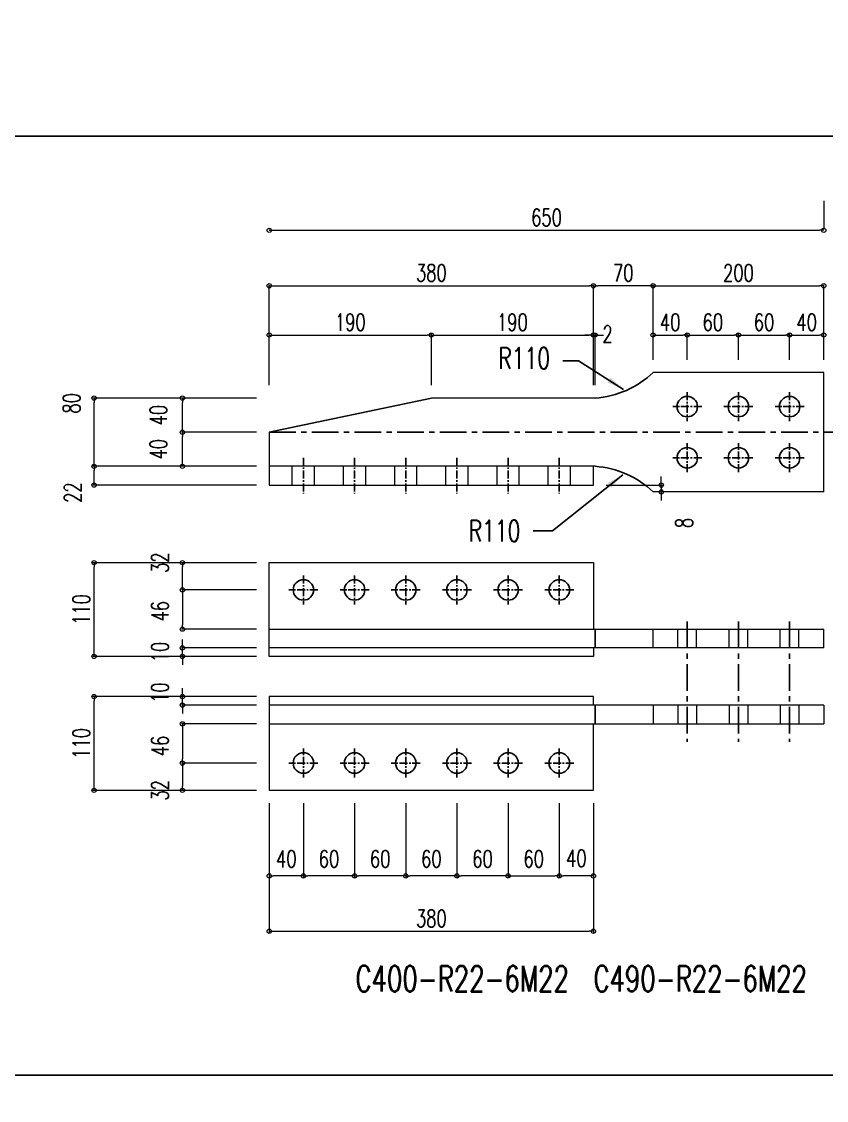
# Model space of a CAD drawing. Header units: millimetres. Extents: x 0 to 29624, y 0 to 14691.
# Drawn here: x 26696 to 27639, y 9515 to 10780 of the extents above; entities that cross this region are included whole.
import ezdxf

# ---------------------------------------------------------------- set-up
doc = ezdxf.new("R2010")
doc.units = ezdxf.units.MM
doc.header["$LTSCALE"] = 5
for name, pattern in [('ACAD_ISO03W100', [30, 12, -18]), ('CENTER1', [10, 6.25, -1.25, 1.25, -1.25]), ('JIS_08_50', [53, 50, -1.125, 0.75, -1.125])]:
    doc.linetypes.add(name, pattern=pattern)
doc.layers.get('0').update_dxf_attribs({"color": 255})
doc.layers.get('DEFPOINTS').update_dxf_attribs({"color": 255})
for name, color, linetype in [('01', 7, 'Continuous'), ('CENTER', 2, 'JIS_08_50'), ('寸法', 4, 'Continuous'), ('補助線', 7, 'ACAD_ISO03W100'), ('金物', 142, 'Continuous')]:
    doc.layers.add(name, color=color, linetype=linetype)
doc.styles.add('KANJI', font='simplex.shx', dxfattribs={"width": 0.7, "bigfont": 'extfont2.shx'})
doc.styles.get("Standard").update_dxf_attribs({"font": 'simplex.shx', "width": 0.7, "height": 2.5, "bigfont": '@extfont2.shx'})
doc.styles.add('SUNPOU2', font='simplex.shx', dxfattribs={"width": 0.7, "height": 50, "bigfont": 'extfont2.shx'})
doc.dimstyles.new('コピー ～ 一般寸法-小さめ', dxfattribs={"dimtxt": 25, "dimasz": 3, "dimexe": 3, "dimexo": 3, "dimgap": 3, "dimtad": 1, "dimtxsty": 'Standard', "dimblk": 'ORIGIN', "dimcen": 0, "dimclrd": 256, "dimclre": 256, "dimclrt": 256, "dimadec": 0, "dimazin": 0, "dimtfac": 1, "dimtmove": 1, "dimatfit": 2, "dimfxl": 0, "dimtolj": 2, "dimlwd": 5, "dimlwe": 5, "dimarcsym": 0})
doc.dimstyles.new('コピー(2) - Standard', dxfattribs={"dimtxt": 25, "dimasz": 20, "dimexe": 0.18, "dimexo": 0.0625, "dimgap": 15, "dimtad": 1, "dimdec": 0, "dimzin": 0, "dimdsep": 46, "dimtxsty": 'Standard', "dimblk": 'DOTSMALL', "dimcen": 0.09, "dimadec": 0, "dimazin": 0, "dimtfac": 1, "dimtdec": 0, "dimtofl": 0, "dimtmove": 0, "dimatfit": 3, "dimfxl": 0, "dimtolj": 1, "dimtzin": 0, "dimarcsym": 0})
doc.dimstyles.new('一般寸法-小さめ', dxfattribs={"dimscale": 10, "dimtxt": 2, "dimasz": 0.5, "dimexe": 0.125, "dimexo": 1.5, "dimgap": 0.5, "dimtad": 1, "dimtxsty": 'KANJI', "dimblk": 'ORIGIN', "dimcen": 0, "dimclrd": 256, "dimclre": 256, "dimclrt": 256, "dimadec": 0, "dimazin": 0, "dimtfac": 1, "dimtmove": 2, "dimatfit": 2, "dimfxl": 0, "dimtolj": 2, "dimlwd": 5, "dimlwe": 5, "dimarcsym": 0})

# ---------------------------------------------------------------- blocks, each defined once
blk = doc.blocks.new('_Origin')
at = {"color": 0, "linetype": 'ByBlock', "lineweight": -2}
blk.add_line((0, 0), (-1, 0), dxfattribs=at)
blk.add_circle((0, 0), 0.5, dxfattribs=at)
blk = doc.blocks.new('*D45')
at = {"layer": 'DEFPOINTS', "color": 0}
for p in [(27366.1, 10470.3), (26986.1, 10338.5), (27366.1, 10338.5)]:
    blk.add_point(p, dxfattribs=at)
at = {"layer": '寸法', "lineweight": 5}
for p, q in [((26986.1, 10353.5), (26986.1, 10471.5)), ((26991.1, 10470.3), (27361.1, 10470.3)), ((27366.1, 10353.5), (27366.1, 10471.5))]:
    blk.add_line(p, q, dxfattribs=at)
at = {"layer": '寸法', "lineweight": 5, "xscale": 5, "yscale": 5, "zscale": 5, "rotation": 180}
blk.add_blockref('_Origin', (26986.1, 10470.3), dxfattribs=at)
at = {"layer": '寸法', "lineweight": 5, "xscale": 5, "yscale": 5, "zscale": 5}
blk.add_blockref('_Origin', (27366.1, 10470.3), dxfattribs=at)
at = {"layer": '寸法', "insert": (27176.1, 10485.3), "char_height": 20, "attachment_point": 5, "style": 'KANJI'}
blk.add_mtext('\\A2;380', dxfattribs=at)
blk = doc.blocks.new('*D46')
at = {"layer": 'DEFPOINTS', "color": 0}
for p in [(27266.1, 9878.5), (27326.1, 9878.5), (27326.1, 9778.1)]:
    blk.add_point(p, dxfattribs=at)
at = {"layer": '寸法', "lineweight": 5}
for p, q in [((27266.1, 9863.5), (27266.1, 9776.8)), ((27326.1, 9863.5), (27326.1, 9776.8)), ((27271.1, 9778.1), (27321.1, 9778.1))]:
    blk.add_line(p, q, dxfattribs=at)
at = {"layer": '寸法', "lineweight": 5, "xscale": 5, "yscale": 5, "zscale": 5, "rotation": 180}
blk.add_blockref('_Origin', (27266.1, 9778.1), dxfattribs=at)
at = {"layer": '寸法', "lineweight": 5, "xscale": 5, "yscale": 5, "zscale": 5}
blk.add_blockref('_Origin', (27326.1, 9778.1), dxfattribs=at)
at = {"layer": '寸法', "insert": (27296.1, 9798.1), "char_height": 20, "attachment_point": 5, "style": 'KANJI'}
blk.add_mtext('\\A2;60', dxfattribs=at)
blk = doc.blocks.new('*D47')
at = {"layer": 'DEFPOINTS', "color": 0}
for p in [(27366.1, 10470.3), (27436.1, 10370), (27366.1, 10338.5)]:
    blk.add_point(p, dxfattribs=at)
at = {"layer": '寸法', "lineweight": 5}
for p, q in [((27366.1, 10353.5), (27366.1, 10471.5)), ((27431.1, 10470.3), (27371.1, 10470.3)), ((27436.1, 10385), (27436.1, 10471.5))]:
    blk.add_line(p, q, dxfattribs=at)
at = {"layer": '寸法', "lineweight": 5, "xscale": 5, "yscale": 5, "zscale": 5, "rotation": 180}
blk.add_blockref('_Origin', (27366.1, 10470.3), dxfattribs=at)
at = {"layer": '寸法', "lineweight": 5, "xscale": 5, "yscale": 5, "zscale": 5}
blk.add_blockref('_Origin', (27436.1, 10470.3), dxfattribs=at)
at = {"layer": '寸法', "insert": (27401.1, 10485.3), "char_height": 20, "attachment_point": 5, "style": 'KANJI'}
blk.add_mtext('\\A2;70', dxfattribs=at)
blk = doc.blocks.new('*D452')
at = {"layer": 'DEFPOINTS', "color": 0}
for p in [(27636.1, 10067.5), (27802.2, 10067.5), (27636.1, 10045.5)]:
    blk.add_point(p, dxfattribs=at)
at = {"layer": '寸法', "lineweight": 5}
for p, q in [((27651.1, 10067.5), (27803.5, 10067.5)), ((27802.2, 10050.5), (27802.2, 10062.5)), ((27651.1, 10045.5), (27803.5, 10045.5))]:
    blk.add_line(p, q, dxfattribs=at)
at = {"layer": '寸法', "lineweight": 5, "xscale": 5, "yscale": 5, "zscale": 5}
for p, rotation in [((27802.2, 10067.5), 90), ((27802.2, 10045.5), 270)]:
    blk.add_blockref('_Origin', p, dxfattribs=dict(at, rotation=rotation))
at = {"layer": '寸法', "insert": (27777.2, 10107), "char_height": 20, "attachment_point": 5, "rotation": 90, "style": 'KANJI'}
blk.add_mtext('\\A2;22', dxfattribs=at)
blk = doc.blocks.new('*D48')
at = {"layer": 'DEFPOINTS', "color": 0}
for p in [(27026.1, 9878.5), (27086.1, 9878.5), (27026.1, 9778.1)]:
    blk.add_point(p, dxfattribs=at)
at = {"layer": '寸法', "lineweight": 5}
for p, q in [((27026.1, 9863.5), (27026.1, 9776.8)), ((27086.1, 9863.5), (27086.1, 9776.8)), ((27081.1, 9778.1), (27031.1, 9778.1))]:
    blk.add_line(p, q, dxfattribs=at)
at = {"layer": '寸法', "lineweight": 5, "xscale": 5, "yscale": 5, "zscale": 5, "rotation": 180}
blk.add_blockref('_Origin', (27026.1, 9778.1), dxfattribs=at)
at = {"layer": '寸法', "lineweight": 5, "xscale": 5, "yscale": 5, "zscale": 5}
blk.add_blockref('_Origin', (27086.1, 9778.1), dxfattribs=at)
at = {"layer": '寸法', "insert": (27056.1, 9798.1), "char_height": 20, "attachment_point": 5, "style": 'KANJI'}
blk.add_mtext('\\A2;60', dxfattribs=at)
blk = doc.blocks.new('*D453')
at = {"layer": 'DEFPOINTS', "color": 0}
for p in [(26986.1, 9878.5), (27366.1, 9878.5), (27366.1, 9713.2)]:
    blk.add_point(p, dxfattribs=at)
at = {"layer": '寸法', "lineweight": 5}
for p, q in [((26986.1, 9863.5), (26986.1, 9711.9)), ((27366.1, 9863.5), (27366.1, 9711.9)), ((26991.1, 9713.2), (27361.1, 9713.2))]:
    blk.add_line(p, q, dxfattribs=at)
at = {"layer": '寸法', "lineweight": 5, "xscale": 5, "yscale": 5, "zscale": 5, "rotation": 180}
blk.add_blockref('_Origin', (26986.1, 9713.2), dxfattribs=at)
at = {"layer": '寸法', "lineweight": 5, "xscale": 5, "yscale": 5, "zscale": 5}
blk.add_blockref('_Origin', (27366.1, 9713.2), dxfattribs=at)
at = {"layer": '寸法', "insert": (27176.1, 9728.2), "char_height": 20, "attachment_point": 5, "style": 'KANJI'}
blk.add_mtext('\\A2;380', dxfattribs=at)
blk = doc.blocks.new('*D49')
at = {"layer": 'DEFPOINTS', "color": 0}
for p in [(27206.1, 9878.5), (27266.1, 9878.5), (27206.1, 9778.1)]:
    blk.add_point(p, dxfattribs=at)
at = {"layer": '寸法', "lineweight": 5}
for p, q in [((27206.1, 9863.5), (27206.1, 9776.8)), ((27266.1, 9863.5), (27266.1, 9776.8)), ((27261.1, 9778.1), (27211.1, 9778.1))]:
    blk.add_line(p, q, dxfattribs=at)
at = {"layer": '寸法', "lineweight": 5, "xscale": 5, "yscale": 5, "zscale": 5, "rotation": 180}
blk.add_blockref('_Origin', (27206.1, 9778.1), dxfattribs=at)
at = {"layer": '寸法', "lineweight": 5, "xscale": 5, "yscale": 5, "zscale": 5}
blk.add_blockref('_Origin', (27266.1, 9778.1), dxfattribs=at)
at = {"layer": '寸法', "insert": (27236.1, 9798.1), "char_height": 20, "attachment_point": 5, "style": 'KANJI'}
blk.add_mtext('\\A2;60', dxfattribs=at)
blk = doc.blocks.new('*D50')
at = {"layer": 'DEFPOINTS', "color": 0}
for p in [(27146.1, 9878.5), (27206.1, 9878.5), (27146.1, 9778.1)]:
    blk.add_point(p, dxfattribs=at)
at = {"layer": '寸法', "lineweight": 5}
for p, q in [((27146.1, 9863.5), (27146.1, 9776.8)), ((27206.1, 9863.5), (27206.1, 9776.8)), ((27201.1, 9778.1), (27151.1, 9778.1))]:
    blk.add_line(p, q, dxfattribs=at)
at = {"layer": '寸法', "lineweight": 5, "xscale": 5, "yscale": 5, "zscale": 5, "rotation": 180}
blk.add_blockref('_Origin', (27146.1, 9778.1), dxfattribs=at)
at = {"layer": '寸法', "lineweight": 5, "xscale": 5, "yscale": 5, "zscale": 5}
blk.add_blockref('_Origin', (27206.1, 9778.1), dxfattribs=at)
at = {"layer": '寸法', "insert": (27176.1, 9798.1), "char_height": 20, "attachment_point": 5, "style": 'KANJI'}
blk.add_mtext('\\A2;60', dxfattribs=at)
blk = doc.blocks.new('*D454')
at = {"layer": 'DEFPOINTS', "color": 0}
for p in [(26780.7, 10145.5), (26986.1, 10145.5), (26986.1, 10035.5)]:
    blk.add_point(p, dxfattribs=at)
at = {"layer": '寸法', "lineweight": 5}
for p, q in [((26971.1, 10145.5), (26779.4, 10145.5)), ((26780.7, 10040.5), (26780.7, 10140.5)), ((26971.1, 10035.5), (26779.4, 10035.5))]:
    blk.add_line(p, q, dxfattribs=at)
at = {"layer": '寸法', "lineweight": 5, "xscale": 5, "yscale": 5, "zscale": 5}
for p, rotation in [((26780.7, 10145.5), 90), ((26780.7, 10035.5), 270)]:
    blk.add_blockref('_Origin', p, dxfattribs=dict(at, rotation=rotation))
at = {"layer": '寸法', "insert": (26765.7, 10090.5), "char_height": 20, "attachment_point": 5, "rotation": 90, "style": 'KANJI'}
blk.add_mtext('\\A2;110', dxfattribs=at)
blk = doc.blocks.new('*D51')
at = {"layer": 'DEFPOINTS', "color": 0}
for p in [(27636.1, 9978.5), (27802.2, 9978.5), (27636.1, 9956.5)]:
    blk.add_point(p, dxfattribs=at)
at = {"layer": '寸法', "lineweight": 5}
for p, q in [((27651.1, 9978.5), (27803.5, 9978.5)), ((27802.2, 9961.5), (27802.2, 9973.5)), ((27651.1, 9956.5), (27803.5, 9956.5))]:
    blk.add_line(p, q, dxfattribs=at)
at = {"layer": '寸法', "lineweight": 5, "xscale": 5, "yscale": 5, "zscale": 5}
for p, rotation in [((27802.2, 9978.5), 90), ((27802.2, 9956.5), 270)]:
    blk.add_blockref('_Origin', p, dxfattribs=dict(at, rotation=rotation))
at = {"layer": '寸法', "insert": (27777.2, 9920.6), "char_height": 20, "attachment_point": 5, "rotation": 90, "style": 'KANJI'}
blk.add_mtext('\\A2;22', dxfattribs=at)
blk = doc.blocks.new('*D52')
at = {"layer": 'DEFPOINTS', "color": 0}
for p in [(27636.1, 10368.5), (27802.2, 10368.5), (27636.1, 10228.5)]:
    blk.add_point(p, dxfattribs=at)
at = {"layer": '寸法', "lineweight": 5}
for p, q in [((27651.1, 10368.5), (27803.5, 10368.5)), ((27802.2, 10233.5), (27802.2, 10363.5)), ((27651.1, 10228.5), (27803.5, 10228.5))]:
    blk.add_line(p, q, dxfattribs=at)
at = {"layer": '寸法', "lineweight": 5, "xscale": 5, "yscale": 5, "zscale": 5}
for p, rotation in [((27802.2, 10368.5), 90), ((27802.2, 10228.5), 270)]:
    blk.add_blockref('_Origin', p, dxfattribs=dict(at, rotation=rotation))
at = {"layer": '寸法', "insert": (27787.2, 10298.5), "char_height": 20, "attachment_point": 5, "rotation": 90, "style": 'KANJI'}
blk.add_mtext('\\A2;140', dxfattribs=at)
blk = doc.blocks.new('*D53')
at = {"layer": 'DEFPOINTS', "color": 0}
for p in [(26884.3, 10045.5), (26986.1, 10045.5), (26986.1, 10035.5)]:
    blk.add_point(p, dxfattribs=at)
at = {"layer": '寸法', "lineweight": 5}
for p, q in [((26884.3, 10050.5), (26884.3, 10055.5)), ((26971.1, 10045.5), (26883, 10045.5)), ((26971.1, 10035.5), (26883, 10035.5)), ((26884.3, 10035.5), (26884.3, 10045.5)), ((26884.3, 10030.5), (26884.3, 10025.5))]:
    blk.add_line(p, q, dxfattribs=at)
at = {"layer": '寸法', "lineweight": 5, "xscale": 5, "yscale": 5, "zscale": 5}
for p, rotation in [((26884.3, 10045.5), 270), ((26884.3, 10035.5), 90)]:
    blk.add_blockref('_Origin', p, dxfattribs=dict(at, rotation=rotation))
at = {"layer": '寸法', "insert": (26858, 10040.7), "char_height": 20, "attachment_point": 5, "rotation": 90, "style": 'KANJI'}
blk.add_mtext('\\A2;10', dxfattribs=at)
blk = doc.blocks.new('*D54')
at = {"layer": 'DEFPOINTS', "color": 0}
for p in [(26780.7, 10338.5), (26986.1, 10338.5), (26986.1, 10258.5)]:
    blk.add_point(p, dxfattribs=at)
at = {"layer": '寸法', "lineweight": 5}
for p, q in [((26971.1, 10338.5), (26779.4, 10338.5)), ((26780.7, 10263.5), (26780.7, 10333.5)), ((26971.1, 10258.5), (26779.4, 10258.5))]:
    blk.add_line(p, q, dxfattribs=at)
at = {"layer": '寸法', "lineweight": 5, "xscale": 5, "yscale": 5, "zscale": 5}
for p, rotation in [((26780.7, 10338.5), 90), ((26780.7, 10258.5), 270)]:
    blk.add_blockref('_Origin', p, dxfattribs=dict(at, rotation=rotation))
at = {"layer": '寸法', "insert": (26754.4, 10332.4), "char_height": 20, "attachment_point": 5, "rotation": 90, "style": 'KANJI'}
blk.add_mtext('\\A2;80', dxfattribs=at)
blk = doc.blocks.new('*D55')
at = {"layer": 'DEFPOINTS', "color": 0}
for p in [(26884.3, 10145.5), (26986.1, 10145.5), (26986.1, 10113.5)]:
    blk.add_point(p, dxfattribs=at)
at = {"layer": '寸法', "lineweight": 5}
for p, q in [((26971.1, 10145.5), (26883, 10145.5)), ((26884.3, 10118.5), (26884.3, 10140.5)), ((26971.1, 10113.5), (26883, 10113.5))]:
    blk.add_line(p, q, dxfattribs=at)
at = {"layer": '寸法', "lineweight": 5, "xscale": 5, "yscale": 5, "zscale": 5}
for p, rotation in [((26884.3, 10145.5), 90), ((26884.3, 10113.5), 270)]:
    blk.add_blockref('_Origin', p, dxfattribs=dict(at, rotation=rotation))
at = {"layer": '寸法', "insert": (26858, 10145.5), "char_height": 20, "attachment_point": 5, "rotation": 90, "style": 'KANJI'}
blk.add_mtext('\\A2;32', dxfattribs=at)
blk = doc.blocks.new('*D455')
at = {"layer": 'DEFPOINTS', "color": 0}
for p in [(26780.7, 10258.5), (26986.1, 10258.5), (26986.1, 10236.5)]:
    blk.add_point(p, dxfattribs=at)
at = {"layer": '寸法', "lineweight": 5}
for p, q in [((26971.1, 10258.5), (26779.4, 10258.5)), ((26780.7, 10241.5), (26780.7, 10253.5)), ((26971.1, 10236.5), (26779.4, 10236.5))]:
    blk.add_line(p, q, dxfattribs=at)
at = {"layer": '寸法', "lineweight": 5, "xscale": 5, "yscale": 5, "zscale": 5}
for p, rotation in [((26780.7, 10258.5), 90), ((26780.7, 10236.5), 270)]:
    blk.add_blockref('_Origin', p, dxfattribs=dict(at, rotation=rotation))
at = {"layer": '寸法', "insert": (26755.7, 10227.7), "char_height": 20, "attachment_point": 5, "rotation": 90, "style": 'KANJI'}
blk.add_mtext('\\A2;22', dxfattribs=at)
blk = doc.blocks.new('*D456')
at = {"layer": 'DEFPOINTS', "color": 0}
for p in [(27636.1, 10470.3), (27436.1, 10370), (27636.1, 10368.5)]:
    blk.add_point(p, dxfattribs=at)
at = {"layer": '寸法', "lineweight": 5}
for p, q in [((27436.1, 10385), (27436.1, 10471.5)), ((27441.1, 10470.3), (27631.1, 10470.3)), ((27636.1, 10383.5), (27636.1, 10471.5))]:
    blk.add_line(p, q, dxfattribs=at)
at = {"layer": '寸法', "lineweight": 5, "xscale": 5, "yscale": 5, "zscale": 5, "rotation": 180}
blk.add_blockref('_Origin', (27436.1, 10470.3), dxfattribs=at)
at = {"layer": '寸法', "lineweight": 5, "xscale": 5, "yscale": 5, "zscale": 5}
blk.add_blockref('_Origin', (27636.1, 10470.3), dxfattribs=at)
at = {"layer": '寸法', "insert": (27536.1, 10485.3), "char_height": 20, "attachment_point": 5, "style": 'KANJI'}
blk.add_mtext('\\A2;200', dxfattribs=at)
blk = doc.blocks.new('*D56')
at = {"layer": 'DEFPOINTS', "color": 0}
for p in [(27636.1, 10368.5), (27636.1, 10328.5), (27703.8, 10328.5)]:
    blk.add_point(p, dxfattribs=at)
at = {"layer": '寸法', "lineweight": 5}
for p, q in [((27651.1, 10368.5), (27705, 10368.5)), ((27703.8, 10363.5), (27703.8, 10333.5)), ((27651.1, 10328.5), (27705, 10328.5))]:
    blk.add_line(p, q, dxfattribs=at)
at = {"layer": '寸法', "lineweight": 5, "xscale": 5, "yscale": 5, "zscale": 5}
for p, rotation in [((27703.8, 10368.5), 90), ((27703.8, 10328.5), 270)]:
    blk.add_blockref('_Origin', p, dxfattribs=dict(at, rotation=rotation))
at = {"layer": '寸法', "insert": (27678.4, 10348.5), "char_height": 20, "attachment_point": 5, "rotation": 90, "style": 'KANJI'}
blk.add_mtext('\\A2;40', dxfattribs=at)
blk = doc.blocks.new('*D57')
at = {"layer": 'DEFPOINTS', "color": 0}
for p in [(27636.1, 10268.5), (27636.1, 10228.5), (27703.8, 10228.5)]:
    blk.add_point(p, dxfattribs=at)
at = {"layer": '寸法', "lineweight": 5}
for p, q in [((27651.1, 10268.5), (27705, 10268.5)), ((27703.8, 10263.5), (27703.8, 10233.5)), ((27651.1, 10228.5), (27705, 10228.5))]:
    blk.add_line(p, q, dxfattribs=at)
at = {"layer": '寸法', "lineweight": 5, "xscale": 5, "yscale": 5, "zscale": 5}
for p, rotation in [((27703.8, 10268.5), 90), ((27703.8, 10228.5), 270)]:
    blk.add_blockref('_Origin', p, dxfattribs=dict(at, rotation=rotation))
at = {"layer": '寸法', "insert": (27678.4, 10248.5), "char_height": 20, "attachment_point": 5, "rotation": 90, "style": 'KANJI'}
blk.add_mtext('\\A2;40', dxfattribs=at)
blk = doc.blocks.new('*D457')
at = {"layer": 'DEFPOINTS', "color": 0}
for p in [(26780.7, 9988.5), (26986.1, 9988.5), (26986.1, 9878.5)]:
    blk.add_point(p, dxfattribs=at)
at = {"layer": '寸法', "lineweight": 5}
for p, q in [((26971.1, 9988.5), (26779.4, 9988.5)), ((26780.7, 9883.5), (26780.7, 9983.5)), ((26971.1, 9878.5), (26779.4, 9878.5))]:
    blk.add_line(p, q, dxfattribs=at)
at = {"layer": '寸法', "lineweight": 5, "xscale": 5, "yscale": 5, "zscale": 5}
for p, rotation in [((26780.7, 9988.5), 90), ((26780.7, 9878.5), 270)]:
    blk.add_blockref('_Origin', p, dxfattribs=dict(at, rotation=rotation))
at = {"layer": '寸法', "insert": (26765.7, 9933.5), "char_height": 20, "attachment_point": 5, "rotation": 90, "style": 'KANJI'}
blk.add_mtext('\\A2;110', dxfattribs=at)
blk = doc.blocks.new('*D58')
at = {"layer": 'DEFPOINTS', "color": 0}
for p in [(26884.3, 9988.5), (26986.1, 9988.5), (26986.1, 9978.5)]:
    blk.add_point(p, dxfattribs=at)
at = {"layer": '寸法', "lineweight": 5}
for p, q in [((26884.3, 9993.5), (26884.3, 9998.5)), ((26971.1, 9988.5), (26883, 9988.5)), ((26884.3, 9978.5), (26884.3, 9988.5)), ((26971.1, 9978.5), (26883, 9978.5)), ((26884.3, 9973.5), (26884.3, 9968.5))]:
    blk.add_line(p, q, dxfattribs=at)
at = {"layer": '寸法', "lineweight": 5, "xscale": 5, "yscale": 5, "zscale": 5}
for p, rotation in [((26884.3, 9988.5), 270), ((26884.3, 9978.5), 90)]:
    blk.add_blockref('_Origin', p, dxfattribs=dict(at, rotation=rotation))
at = {"layer": '寸法', "insert": (26858, 9993), "char_height": 20, "attachment_point": 5, "rotation": 90, "style": 'KANJI'}
blk.add_mtext('\\A2;10', dxfattribs=at)
blk = doc.blocks.new('*D59')
at = {"layer": 'DEFPOINTS', "color": 0}
for p in [(26986.1, 9910.5), (26884.3, 9878.5), (26986.1, 9878.5)]:
    blk.add_point(p, dxfattribs=at)
at = {"layer": '寸法', "lineweight": 5}
for p, q in [((26971.1, 9910.5), (26883, 9910.5)), ((26884.3, 9905.5), (26884.3, 9883.5)), ((26971.1, 9878.5), (26883, 9878.5))]:
    blk.add_line(p, q, dxfattribs=at)
at = {"layer": '寸法', "lineweight": 5, "xscale": 5, "yscale": 5, "zscale": 5}
for p, rotation in [((26884.3, 9910.5), 90), ((26884.3, 9878.5), 270)]:
    blk.add_blockref('_Origin', p, dxfattribs=dict(at, rotation=rotation))
at = {"layer": '寸法', "insert": (26858, 9878.5), "char_height": 20, "attachment_point": 5, "rotation": 90, "style": 'KANJI'}
blk.add_mtext('\\A2;32', dxfattribs=at)
blk = doc.blocks.new('*D60')
at = {"layer": 'DEFPOINTS', "color": 0}
for p in [(27086.1, 9878.5), (27146.1, 9878.5), (27086.1, 9778.1)]:
    blk.add_point(p, dxfattribs=at)
at = {"layer": '寸法', "lineweight": 5}
for p, q in [((27086.1, 9863.5), (27086.1, 9776.8)), ((27146.1, 9863.5), (27146.1, 9776.8)), ((27141.1, 9778.1), (27091.1, 9778.1))]:
    blk.add_line(p, q, dxfattribs=at)
at = {"layer": '寸法', "lineweight": 5, "xscale": 5, "yscale": 5, "zscale": 5, "rotation": 180}
blk.add_blockref('_Origin', (27086.1, 9778.1), dxfattribs=at)
at = {"layer": '寸法', "lineweight": 5, "xscale": 5, "yscale": 5, "zscale": 5}
blk.add_blockref('_Origin', (27146.1, 9778.1), dxfattribs=at)
at = {"layer": '寸法', "insert": (27116.1, 9798.1), "char_height": 20, "attachment_point": 5, "style": 'KANJI'}
blk.add_mtext('\\A2;60', dxfattribs=at)
blk = doc.blocks.new('*D61')
at = {"layer": 'DEFPOINTS', "color": 0}
for p in [(26986.1, 9878.5), (27026.1, 9878.5), (26986.1, 9778.1)]:
    blk.add_point(p, dxfattribs=at)
at = {"layer": '寸法', "lineweight": 5}
for p, q in [((26986.1, 9863.5), (26986.1, 9776.8)), ((27026.1, 9863.5), (27026.1, 9776.8)), ((27021.1, 9778.1), (26991.1, 9778.1))]:
    blk.add_line(p, q, dxfattribs=at)
at = {"layer": '寸法', "lineweight": 5, "xscale": 5, "yscale": 5, "zscale": 5, "rotation": 180}
blk.add_blockref('_Origin', (26986.1, 9778.1), dxfattribs=at)
at = {"layer": '寸法', "lineweight": 5, "xscale": 5, "yscale": 5, "zscale": 5}
blk.add_blockref('_Origin', (27026.1, 9778.1), dxfattribs=at)
at = {"layer": '寸法', "insert": (27006.1, 9798.1), "char_height": 20, "attachment_point": 5, "style": 'KANJI'}
blk.add_mtext('\\A2;40', dxfattribs=at)
blk = doc.blocks.new('*D62')
at = {"layer": 'DEFPOINTS', "color": 0}
for p in [(27326.1, 9878.5), (27366.1, 9878.5), (27326.1, 9778.1)]:
    blk.add_point(p, dxfattribs=at)
at = {"layer": '寸法', "lineweight": 5}
for p, q in [((27326.1, 9863.5), (27326.1, 9776.8)), ((27366.1, 9863.5), (27366.1, 9776.8)), ((27361.1, 9778.1), (27331.1, 9778.1))]:
    blk.add_line(p, q, dxfattribs=at)
at = {"layer": '寸法', "lineweight": 5, "xscale": 5, "yscale": 5, "zscale": 5, "rotation": 180}
blk.add_blockref('_Origin', (27326.1, 9778.1), dxfattribs=at)
at = {"layer": '寸法', "lineweight": 5, "xscale": 5, "yscale": 5, "zscale": 5}
blk.add_blockref('_Origin', (27366.1, 9778.1), dxfattribs=at)
at = {"layer": '寸法', "insert": (27346.1, 9798.8), "char_height": 20, "attachment_point": 5, "style": 'KANJI'}
blk.add_mtext('\\A2;40', dxfattribs=at)
blk = doc.blocks.new('*D63')
at = {"layer": 'DEFPOINTS', "color": 0}
for p in [(26884.3, 10298.5), (26986.1, 10298.5), (26986.1, 10258.5)]:
    blk.add_point(p, dxfattribs=at)
at = {"layer": '寸法', "lineweight": 5}
for p, q in [((26971.1, 10298.5), (26883, 10298.5)), ((26884.3, 10263.5), (26884.3, 10293.5)), ((26971.1, 10258.5), (26883, 10258.5))]:
    blk.add_line(p, q, dxfattribs=at)
at = {"layer": '寸法', "lineweight": 5, "xscale": 5, "yscale": 5, "zscale": 5}
for p, rotation in [((26884.3, 10298.5), 90), ((26884.3, 10258.5), 270)]:
    blk.add_blockref('_Origin', p, dxfattribs=dict(at, rotation=rotation))
at = {"layer": '寸法', "insert": (26856.1, 10278.5), "char_height": 20, "attachment_point": 5, "rotation": 90, "style": 'KANJI'}
blk.add_mtext('\\A2;40', dxfattribs=at)
blk = doc.blocks.new('*D64')
at = {"layer": 'DEFPOINTS', "color": 0}
for p in [(26884.3, 10338.5), (26986.1, 10338.5), (26986.1, 10298.5)]:
    blk.add_point(p, dxfattribs=at)
at = {"layer": '寸法', "lineweight": 5}
for p, q in [((26971.1, 10338.5), (26883, 10338.5)), ((26884.3, 10303.5), (26884.3, 10333.5)), ((26971.1, 10298.5), (26883, 10298.5))]:
    blk.add_line(p, q, dxfattribs=at)
at = {"layer": '寸法', "lineweight": 5, "xscale": 5, "yscale": 5, "zscale": 5}
for p, rotation in [((26884.3, 10338.5), 90), ((26884.3, 10298.5), 270)]:
    blk.add_blockref('_Origin', p, dxfattribs=dict(at, rotation=rotation))
at = {"layer": '寸法', "insert": (26856.1, 10318.5), "char_height": 20, "attachment_point": 5, "rotation": 90, "style": 'KANJI'}
blk.add_mtext('\\A2;40', dxfattribs=at)
blk = doc.blocks.new('*D458')
at = {"layer": 'DEFPOINTS', "color": 0}
for p in [(27366.1, 10236.5), (27436.1, 10228.5), (27445.7, 10228.5)]:
    blk.add_point(p, dxfattribs=at)
at = {"layer": '寸法', "lineweight": 5}
for p, q in [((27381.1, 10236.5), (27447, 10236.5)), ((27445.7, 10241.5), (27445.7, 10246.5)), ((27445.7, 10236.5), (27445.7, 10228.5)), ((27445.7, 10223.5), (27445.7, 10218.5)), ((27451.1, 10228.5), (27447, 10228.5))]:
    blk.add_line(p, q, dxfattribs=at)
at = {"layer": '寸法', "lineweight": 5, "xscale": 5, "yscale": 5, "zscale": 5}
for p, rotation in [((27445.7, 10236.5), 270), ((27445.7, 10228.5), 90)]:
    blk.add_blockref('_Origin', p, dxfattribs=dict(at, rotation=rotation))
at = {"layer": '寸法', "insert": (27472.5, 10192.1), "char_height": 20, "attachment_point": 5, "rotation": 90, "style": 'KANJI'}
blk.add_mtext('\\A2;8', dxfattribs=at)
blk = doc.blocks.new('*D65')
at = {"layer": 'DEFPOINTS', "color": 0}
for p in [(26986.1, 9956.5), (26884.3, 9910.5), (26986.1, 9910.5)]:
    blk.add_point(p, dxfattribs=at)
at = {"layer": '寸法', "lineweight": 5}
for p, q in [((26971.1, 9956.5), (26883, 9956.5)), ((26884.3, 9951.5), (26884.3, 9915.5)), ((26971.1, 9910.5), (26883, 9910.5))]:
    blk.add_line(p, q, dxfattribs=at)
at = {"layer": '寸法', "lineweight": 5, "xscale": 5, "yscale": 5, "zscale": 5}
for p, rotation in [((26884.3, 9956.5), 90), ((26884.3, 9910.5), 270)]:
    blk.add_blockref('_Origin', p, dxfattribs=dict(at, rotation=rotation))
at = {"layer": '寸法', "insert": (26858, 9930.5), "char_height": 20, "attachment_point": 5, "rotation": 90, "style": 'KANJI'}
blk.add_mtext('\\A2;46', dxfattribs=at)
blk = doc.blocks.new('*D66')
at = {"layer": 'DEFPOINTS', "color": 0}
for p in [(26986.1, 10113.5), (26884.3, 10067.5), (26986.1, 10067.5)]:
    blk.add_point(p, dxfattribs=at)
at = {"layer": '寸法', "lineweight": 5}
for p, q in [((26971.1, 10113.5), (26883, 10113.5)), ((26884.3, 10108.5), (26884.3, 10072.5)), ((26971.1, 10067.5), (26883, 10067.5))]:
    blk.add_line(p, q, dxfattribs=at)
at = {"layer": '寸法', "lineweight": 5, "xscale": 5, "yscale": 5, "zscale": 5}
for p, rotation in [((26884.3, 10113.5), 90), ((26884.3, 10067.5), 270)]:
    blk.add_blockref('_Origin', p, dxfattribs=dict(at, rotation=rotation))
at = {"layer": '寸法', "insert": (26858, 10088.5), "char_height": 20, "attachment_point": 5, "rotation": 90, "style": 'KANJI'}
blk.add_mtext('\\A2;46', dxfattribs=at)
blk = doc.blocks.new('*D67')
at = {"layer": 'DEFPOINTS', "color": 0}
for p in [(27636.1, 10535.3), (27636.1, 10370), (26986.1, 10337.8)]:
    blk.add_point(p, dxfattribs=at)
at = {"layer": '寸法', "lineweight": 5}
for p, q in [((27636.1, 10570), (27636.1, 10536.5)), ((26986.1, 10537.8), (26986.1, 10536.5)), ((26991.1, 10535.3), (27631.1, 10535.3))]:
    blk.add_line(p, q, dxfattribs=at)
at = {"layer": '寸法', "lineweight": 5, "xscale": 5, "yscale": 5, "zscale": 5, "rotation": 180}
blk.add_blockref('_Origin', (26986.1, 10535.3), dxfattribs=at)
at = {"layer": '寸法', "lineweight": 5, "xscale": 5, "yscale": 5, "zscale": 5}
blk.add_blockref('_Origin', (27636.1, 10535.3), dxfattribs=at)
at = {"layer": '寸法', "insert": (27311.1, 10550.3), "char_height": 20, "attachment_point": 5, "style": 'KANJI'}
blk.add_mtext('\\A2;650', dxfattribs=at)
blk = doc.blocks.new('_DotSmall')
at = {"color": 0, "linetype": 'ByBlock', "const_width": 0.5}
blk.add_lwpolyline([(-0.0625, 0, 1), (0.0625, 0, 1)], format="xyb", close=True, dxfattribs=at)
blk = doc.blocks.new('*D68')
at = {"layer": 'DEFPOINTS', "color": 0}
for p in [(27176.1, 10412.5), (26986.1, 10338.5), (27176.1, 10338.5)]:
    blk.add_point(p, dxfattribs=at)
at = {"layer": '寸法', "lineweight": 5}
for p, q in [((26986.1, 10353.5), (26986.1, 10413.8)), ((27176.1, 10353.5), (27176.1, 10413.8)), ((26991.1, 10412.5), (27171.1, 10412.5))]:
    blk.add_line(p, q, dxfattribs=at)
at = {"layer": '寸法', "lineweight": 5, "xscale": 5, "yscale": 5, "zscale": 5, "rotation": 180}
blk.add_blockref('_Origin', (26986.1, 10412.5), dxfattribs=at)
at = {"layer": '寸法', "lineweight": 5, "xscale": 5, "yscale": 5, "zscale": 5}
blk.add_blockref('_Origin', (27176.1, 10412.5), dxfattribs=at)
at = {"layer": '寸法', "insert": (27081.1, 10427.5), "char_height": 20, "attachment_point": 5, "style": 'KANJI'}
blk.add_mtext('\\A2;190', dxfattribs=at)
blk = doc.blocks.new('*D69')
at = {"layer": 'DEFPOINTS', "color": 0}
for p in [(27366.1, 10412.5), (27176.1, 10338.5), (27366.1, 10338.5)]:
    blk.add_point(p, dxfattribs=at)
at = {"layer": '寸法', "lineweight": 5}
for p, q in [((27176.1, 10353.5), (27176.1, 10413.8)), ((27366.1, 10353.5), (27366.1, 10413.8)), ((27181.1, 10412.5), (27361.1, 10412.5))]:
    blk.add_line(p, q, dxfattribs=at)
at = {"layer": '寸法', "lineweight": 5, "xscale": 5, "yscale": 5, "zscale": 5, "rotation": 180}
blk.add_blockref('_Origin', (27176.1, 10412.5), dxfattribs=at)
at = {"layer": '寸法', "lineweight": 5, "xscale": 5, "yscale": 5, "zscale": 5}
blk.add_blockref('_Origin', (27366.1, 10412.5), dxfattribs=at)
at = {"layer": '寸法', "insert": (27271.1, 10427.5), "char_height": 20, "attachment_point": 5, "style": 'KANJI'}
blk.add_mtext('\\A2;190', dxfattribs=at)
blk = doc.blocks.new('*D70')
at = {"layer": 'DEFPOINTS', "color": 0}
for p in [(27476.1, 10412.5), (27436.1, 10368.5), (27476.1, 10368.5)]:
    blk.add_point(p, dxfattribs=at)
at = {"layer": '寸法', "lineweight": 5}
for p, q in [((27436.1, 10383.5), (27436.1, 10413.8)), ((27476.1, 10383.5), (27476.1, 10413.8)), ((27441.1, 10412.5), (27471.1, 10412.5))]:
    blk.add_line(p, q, dxfattribs=at)
at = {"layer": '寸法', "lineweight": 5, "xscale": 5, "yscale": 5, "zscale": 5, "rotation": 180}
blk.add_blockref('_Origin', (27436.1, 10412.5), dxfattribs=at)
at = {"layer": '寸法', "lineweight": 5, "xscale": 5, "yscale": 5, "zscale": 5}
blk.add_blockref('_Origin', (27476.1, 10412.5), dxfattribs=at)
at = {"layer": '寸法', "insert": (27456.1, 10427.5), "char_height": 20, "attachment_point": 5, "style": 'KANJI'}
blk.add_mtext('\\A2;40', dxfattribs=at)
blk = doc.blocks.new('*D71')
at = {"layer": 'DEFPOINTS', "color": 0}
for p in [(27596.1, 10412.5), (27536.1, 10368.5), (27596.1, 10368.5)]:
    blk.add_point(p, dxfattribs=at)
at = {"layer": '寸法', "lineweight": 5}
for p, q in [((27536.1, 10383.5), (27536.1, 10413.8)), ((27596.1, 10383.5), (27596.1, 10413.8)), ((27541.1, 10412.5), (27591.1, 10412.5))]:
    blk.add_line(p, q, dxfattribs=at)
at = {"layer": '寸法', "lineweight": 5, "xscale": 5, "yscale": 5, "zscale": 5, "rotation": 180}
blk.add_blockref('_Origin', (27536.1, 10412.5), dxfattribs=at)
at = {"layer": '寸法', "lineweight": 5, "xscale": 5, "yscale": 5, "zscale": 5}
blk.add_blockref('_Origin', (27596.1, 10412.5), dxfattribs=at)
at = {"layer": '寸法', "insert": (27566.1, 10427.5), "char_height": 20, "attachment_point": 5, "style": 'KANJI'}
blk.add_mtext('\\A2;60', dxfattribs=at)
blk = doc.blocks.new('*D72')
at = {"layer": 'DEFPOINTS', "color": 0}
for p in [(27536.1, 10412.5), (27476.1, 10368.5), (27536.1, 10368.5)]:
    blk.add_point(p, dxfattribs=at)
at = {"layer": '寸法', "lineweight": 5}
for p, q in [((27476.1, 10383.5), (27476.1, 10413.8)), ((27536.1, 10383.5), (27536.1, 10413.8)), ((27481.1, 10412.5), (27531.1, 10412.5))]:
    blk.add_line(p, q, dxfattribs=at)
at = {"layer": '寸法', "lineweight": 5, "xscale": 5, "yscale": 5, "zscale": 5, "rotation": 180}
blk.add_blockref('_Origin', (27476.1, 10412.5), dxfattribs=at)
at = {"layer": '寸法', "lineweight": 5, "xscale": 5, "yscale": 5, "zscale": 5}
blk.add_blockref('_Origin', (27536.1, 10412.5), dxfattribs=at)
at = {"layer": '寸法', "insert": (27506.1, 10427.5), "char_height": 20, "attachment_point": 5, "style": 'KANJI'}
blk.add_mtext('\\A2;60', dxfattribs=at)
blk = doc.blocks.new('*D73')
at = {"layer": 'DEFPOINTS', "color": 0}
for p in [(27636.1, 10412.5), (27596.1, 10368.5), (27636.1, 10368.5)]:
    blk.add_point(p, dxfattribs=at)
at = {"layer": '寸法', "lineweight": 5}
for p, q in [((27596.1, 10383.5), (27596.1, 10413.8)), ((27636.1, 10383.5), (27636.1, 10413.8)), ((27601.1, 10412.5), (27631.1, 10412.5))]:
    blk.add_line(p, q, dxfattribs=at)
at = {"layer": '寸法', "lineweight": 5, "xscale": 5, "yscale": 5, "zscale": 5, "rotation": 180}
blk.add_blockref('_Origin', (27596.1, 10412.5), dxfattribs=at)
at = {"layer": '寸法', "lineweight": 5, "xscale": 5, "yscale": 5, "zscale": 5}
blk.add_blockref('_Origin', (27636.1, 10412.5), dxfattribs=at)
at = {"layer": '寸法', "insert": (27616.1, 10427.5), "char_height": 20, "attachment_point": 5, "style": 'KANJI'}
blk.add_mtext('\\A2;40', dxfattribs=at)
blk = doc.blocks.new('*D74')
at = {"layer": 'DEFPOINTS', "color": 0}
for p in [(27636.1, 10328.5), (27636.1, 10298.5), (27703.8, 10298.5)]:
    blk.add_point(p, dxfattribs=at)
at = {"layer": '寸法', "lineweight": 5}
for p, q in [((27651.1, 10328.5), (27705, 10328.5)), ((27703.8, 10323.5), (27703.8, 10303.5)), ((27651.1, 10298.5), (27705, 10298.5))]:
    blk.add_line(p, q, dxfattribs=at)
at = {"layer": '寸法', "lineweight": 5, "xscale": 5, "yscale": 5, "zscale": 5}
for p, rotation in [((27703.8, 10328.5), 90), ((27703.8, 10298.5), 270)]:
    blk.add_blockref('_Origin', p, dxfattribs=dict(at, rotation=rotation))
at = {"layer": '寸法', "insert": (27732.8, 10329.7), "char_height": 20, "attachment_point": 5, "rotation": 90, "style": 'KANJI'}
blk.add_mtext('\\A2;30', dxfattribs=at)
blk = doc.blocks.new('*D75')
at = {"layer": 'DEFPOINTS', "color": 0}
for p in [(27636.1, 10298.5), (27636.1, 10268.5), (27703.8, 10268.5)]:
    blk.add_point(p, dxfattribs=at)
at = {"layer": '寸法', "lineweight": 5}
for p, q in [((27656.1, 10298.5), (27706.8, 10298.5)), ((27703.8, 10295.5), (27703.8, 10271.5)), ((27703.8, 10283.5), (27732.5, 10269.3)), ((27656.1, 10268.5), (27706.8, 10268.5)), ((27732.5, 10269.3), (27732.5, 10260.5))]:
    blk.add_line(p, q, dxfattribs=at)
at = {"layer": '寸法', "lineweight": 5, "xscale": 3, "yscale": 3, "zscale": 3}
for p, rotation in [((27703.8, 10298.5), 90), ((27703.8, 10268.5), 270)]:
    blk.add_blockref('_Origin', p, dxfattribs=dict(at, rotation=rotation))
at = {"layer": '寸法', "insert": (27728.2, 10264.9), "char_height": 2.5, "attachment_point": 5, "rotation": 90}
blk.add_mtext('\\A2;30', dxfattribs=at)
blk = doc.blocks.new('*D459')
at = {"layer": 'DEFPOINTS', "color": 0}
for p in [(27368.1, 10412.5), (27366.1, 10338.5), (27368.1, 10338.5)]:
    blk.add_point(p, dxfattribs=at)
at = {"layer": '寸法', "lineweight": 5}
for p, q in [((27366.1, 10353.5), (27366.1, 10413.8)), ((27368.1, 10353.5), (27368.1, 10413.8)), ((27361.1, 10412.5), (27356.1, 10412.5)), ((27366.1, 10412.5), (27368.1, 10412.5)), ((27373.1, 10412.5), (27378.1, 10412.5))]:
    blk.add_line(p, q, dxfattribs=at)
at = {"layer": '寸法', "lineweight": 5, "xscale": 5, "yscale": 5, "zscale": 5}
blk.add_blockref('_Origin', (27366.1, 10412.5), dxfattribs=at)
at = {"layer": '寸法', "lineweight": 5, "xscale": 5, "yscale": 5, "zscale": 5, "rotation": 180}
blk.add_blockref('_Origin', (27368.1, 10412.5), dxfattribs=at)
at = {"layer": '寸法', "insert": (27382.7, 10413.6), "char_height": 20, "attachment_point": 5, "style": 'KANJI'}
blk.add_mtext('\\A2;2', dxfattribs=at)

msp = doc.modelspace()

# ---------------------------------------------------------------- linework, layer by layer
at = {"layer": '01', "ltscale": 2}
for points in [[(26651.831, 11896.004), (28051.831, 11896.004), (28051.831, 10645.542), (26651.831, 10645.542)], [(26651.831, 10645.542), (28051.831, 10645.542), (28051.831, 9544.424), (26651.831, 9544.424)], [(26651.831, 9544.424), (29451.831, 9544.424), (29451.831, 9395.081), (26651.831, 9395.081)]]:
    msp.add_lwpolyline(points, close=True, dxfattribs=at)
at = {"layer": 'CENTER', "color": 7, "linetype": 'CENTER1'}
for p, q in [((26986.106, 10298.499), (27663.76, 10298.499)), ((27476.106, 10076.542), (27476.106, 9935.542)), ((27536.106, 10076.542), (27536.106, 9935.542)), ((27596.106, 10076.542), (27596.106, 9935.542))]:
    msp.add_line(p, q, dxfattribs=at)
at = {"layer": '寸法', "linetype": 'CENTER1', "ltscale": 0.3}
for p, q in [((27476.106, 10345.499), (27476.106, 10311.499)), ((27536.106, 10345.499), (27536.106, 10311.499)), ((27596.106, 10345.499), (27596.106, 10311.499)), ((27493.106, 10328.499), (27459.106, 10328.499)), ((27553.106, 10328.499), (27519.106, 10328.499)), ((27613.106, 10328.499), (27579.106, 10328.499)), ((27476.106, 10251.499), (27476.106, 10285.499)), ((27536.106, 10251.499), (27536.106, 10285.499)), ((27596.106, 10251.499), (27596.106, 10285.499)), ((27026.106, 10268.499), (27026.106, 10226.499)), ((27086.106, 10268.499), (27086.106, 10226.499)), ((27146.106, 10268.499), (27146.106, 10226.499)), ((27206.106, 10268.499), (27206.106, 10226.499)), ((27266.106, 10268.499), (27266.106, 10226.499)), ((27326.106, 10268.499), (27326.106, 10226.499)), ((27493.106, 10268.499), (27459.106, 10268.499)), ((27553.106, 10268.499), (27519.106, 10268.499)), ((27613.106, 10268.499), (27579.106, 10268.499)), ((27026.106, 10130.542), (27026.106, 10096.542)), ((27086.106, 10130.542), (27086.106, 10096.542)), ((27146.106, 10130.542), (27146.106, 10096.542)), ((27206.106, 10130.542), (27206.106, 10096.542)), ((27266.106, 10130.542), (27266.106, 10096.542)), ((27326.106, 10130.542), (27326.106, 10096.542)), ((27043.106, 10113.542), (27009.106, 10113.542)), ((27103.106, 10113.542), (27069.106, 10113.542)), ((27163.106, 10113.542), (27129.106, 10113.542)), ((27223.106, 10113.542), (27189.106, 10113.542)), ((27283.106, 10113.542), (27249.106, 10113.542)), ((27343.106, 10113.542), (27309.106, 10113.542)), ((27026.106, 9893.542), (27026.106, 9927.542)), ((27086.106, 9893.542), (27086.106, 9927.542)), ((27146.106, 9893.542), (27146.106, 9927.542)), ((27206.106, 9893.542), (27206.106, 9927.542)), ((27266.106, 9893.542), (27266.106, 9927.542)), ((27326.106, 9893.542), (27326.106, 9927.542)), ((27043.106, 9910.542), (27009.106, 9910.542)), ((27103.106, 9910.542), (27069.106, 9910.542)), ((27163.106, 9910.542), (27129.106, 9910.542)), ((27223.106, 9910.542), (27189.106, 9910.542)), ((27283.106, 9910.542), (27249.106, 9910.542)), ((27343.106, 9910.542), (27309.106, 9910.542))]:
    msp.add_line(p, q, dxfattribs=at)
at = {"layer": '補助線', "lineweight": 18}
for p, q in [((27013.106, 10236.499), (27013.106, 10258.499)), ((27039.106, 10236.499), (27039.106, 10258.499)), ((27073.106, 10236.499), (27073.106, 10258.499)), ((27099.106, 10236.499), (27099.106, 10258.499)), ((27133.106, 10236.499), (27133.106, 10258.499)), ((27159.106, 10236.499), (27159.106, 10258.499)), ((27193.106, 10236.499), (27193.106, 10258.499)), ((27219.106, 10236.499), (27219.106, 10258.499)), ((27253.106, 10236.499), (27253.106, 10258.499)), ((27279.106, 10236.499), (27279.106, 10258.499)), ((27313.106, 10236.499), (27313.106, 10258.499)), ((27339.106, 10236.499), (27339.106, 10258.499)), ((27465.106, 10045.542), (27465.106, 10067.542)), ((27487.106, 10045.542), (27487.106, 10067.542)), ((27525.106, 10045.542), (27525.106, 10067.542)), ((27547.106, 10045.542), (27547.106, 10067.542)), ((27585.106, 10045.542), (27585.106, 10067.542)), ((27607.106, 10045.542), (27607.106, 10067.542)), ((27465.106, 9978.542), (27465.106, 9956.542)), ((27487.106, 9978.542), (27487.106, 9956.542)), ((27525.106, 9978.542), (27525.106, 9956.542)), ((27547.106, 9978.542), (27547.106, 9956.542)), ((27585.106, 9978.542), (27585.106, 9956.542)), ((27607.106, 9978.542), (27607.106, 9956.542))]:
    msp.add_line(p, q, dxfattribs=at)
at = {"layer": '金物', "lineweight": 18}
for p, q in [((27636.106, 10368.499), (27436.106, 10368.499)), ((27636.106, 10228.499), (27636.106, 10368.499)), ((27368.106, 10338.499), (27176.106, 10338.499)), ((26986.106, 10298.499), (26986.106, 10258.499)), ((26986.106, 10258.499), (26986.106, 10236.499)), ((27368.106, 10258.499), (26986.106, 10258.499)), ((27366.106, 10236.499), (27366.106, 10258.499)), ((26986.106, 10236.499), (27366.106, 10236.499)), ((27636.106, 10228.499), (27436.106, 10228.499)), ((26986.106, 10035.542), (26986.106, 10145.542)), ((26986.106, 10145.542), (27366.106, 10145.542)), ((27366.106, 10145.542), (27366.106, 10067.542)), ((26986.106, 10067.542), (27636.106, 10067.542)), ((27436.106, 10045.542), (27436.106, 10067.542)), ((27636.106, 10045.542), (27636.106, 10067.542)), ((27636.106, 10045.542), (26986.106, 10045.542)), ((27366.106, 10035.542), (26986.106, 10035.542)), ((27366.106, 10045.542), (27366.106, 10035.542)), ((26986.106, 9988.542), (26986.106, 9878.542)), ((27366.106, 9988.542), (26986.106, 9988.542)), ((27366.106, 9978.542), (27366.106, 9988.542)), ((27636.106, 9978.542), (26986.106, 9978.542)), ((27436.106, 9978.542), (27436.106, 9956.542)), ((27636.106, 9978.542), (27636.106, 9956.542)), ((26986.106, 9956.542), (27636.106, 9956.542)), ((27366.106, 9878.542), (27366.106, 9956.542)), ((26986.106, 9878.542), (27366.106, 9878.542))]:
    msp.add_line(p, q, dxfattribs=at)
at = {"layer": '金物'}
msp.add_line((26986.106, 10298.499), (27176.106, 10338.499), dxfattribs=at)
at = {"layer": '金物', "ltscale": 2}
for p, q in [((27368.106, 10067.542), (27368.106, 10045.542)), ((27368.106, 9978.542), (27368.106, 9956.542))]:
    msp.add_line(p, q, dxfattribs=at)
at = {"layer": '金物', "ltscale": 2.5}
for centre in [(27476.106, 10328.499), (27536.106, 10328.499), (27596.106, 10328.499), (27476.106, 10268.499), (27536.106, 10268.499), (27596.106, 10268.499), (27026.106, 10113.542), (27086.106, 10113.542), (27146.106, 10113.542), (27206.106, 10113.542), (27266.106, 10113.542), (27326.106, 10113.542), (27026.106, 9910.542), (27086.106, 9910.542), (27146.106, 9910.542), (27206.106, 9910.542), (27266.106, 9910.542), (27326.106, 9910.542)]:
    msp.add_circle(centre, 12, dxfattribs=at)
at = {"layer": '金物', "ltscale": 2}
for centre, start, end in [((27360.316, 10448.223), 274.060941, 313.550946), ((27360.316, 10148.775), 46.449054, 85.939059)]:
    msp.add_arc(centre, 110, start, end, dxfattribs=at)

# ---------------------------------------------------------------- texts
at = {"layer": '寸法', "char_height": 25, "width": 98.97993}
for s, insert, attachment_point in [('\\A1;R110', (27315.325, 10372.825), 9), ('R110', (27280.567, 10195.427), 3)]:
    msp.add_mtext(s, dxfattribs=dict(at, insert=insert, attachment_point=attachment_point))
at = {"layer": '寸法', "ltscale": 2, "insert": (27351.831, 9657.525), "char_height": 30, "width": 1400, "attachment_point": 5, "style": 'SUNPOU2'}
msp.add_mtext('C400-R22-6M22  C490-R22-6M22', dxfattribs=at)

# ---------------------------------------------------------------- dimensions: what is measured, and where the dimension line sits
at = {"layer": '寸法'}
dim = msp.add_linear_dim(base=(27636.106, 10535.294), p1=(26986.106, 10337.755), p2=(27636.106, 10369.999), dimstyle='一般寸法-小さめ', override={"dimexo": 20}, dxfattribs=at)
dim.commit()
dim.dimension.update_dxf_attribs({"geometry": '*D67', "text_midpoint": (27311.106, 10550.294)})
for base, p1, p2, picture, middle in [((27366.106, 10470.294), (26986.106, 10338.499), (27366.106, 10338.499), '*D45', (27176.106, 10485.294)), ((27366.106, 10470.294), (27436.106, 10369.999), (27366.106, 10338.499), '*D47', (27401.106, 10485.294)), ((27636.106, 10470.294), (27436.106, 10369.999), (27636.106, 10368.499), '*D456', (27536.106, 10485.294)), ((27176.106, 10412.521), (26986.106, 10338.499), (27176.106, 10338.499), '*D68', (27081.106, 10427.521)), ((27366.106, 10412.521), (27176.106, 10338.499), (27366.106, 10338.499), '*D69', (27271.106, 10427.521)), ((27476.106, 10412.521), (27436.106, 10368.499), (27476.106, 10368.499), '*D70', (27456.106, 10427.521)), ((27536.106, 10412.521), (27476.106, 10368.499), (27536.106, 10368.499), '*D72', (27506.106, 10427.521)), ((27596.106, 10412.521), (27536.106, 10368.499), (27596.106, 10368.499), '*D71', (27566.106, 10427.521)), ((27636.106, 10412.521), (27596.106, 10368.499), (27636.106, 10368.499), '*D73', (27616.106, 10427.521)), ((27366.106, 9713.185), (26986.106, 9878.542), (27366.106, 9878.542), '*D453', (27176.106, 9728.185))]:
    dim = msp.add_linear_dim(base=base, p1=p1, p2=p2, dimstyle='一般寸法-小さめ', dxfattribs=at)
    dim.commit()
    dim.dimension.update_dxf_attribs({"geometry": picture, "text_midpoint": middle})
for base, p1, p2, picture, middle in [((27368.106, 10412.521), (27366.106, 10338.499), (27368.106, 10338.499), '*D459', (27382.674, 10413.6)), ((26986.106, 9778.063), (27026.106, 9878.542), (26986.106, 9878.542), '*D61', (27006.106, 9798.063)), ((27026.106, 9778.063), (27086.106, 9878.542), (27026.106, 9878.542), '*D48', (27056.106, 9798.063)), ((27086.106, 9778.063), (27146.106, 9878.542), (27086.106, 9878.542), '*D60', (27116.106, 9798.063)), ((27146.106, 9778.063), (27206.106, 9878.542), (27146.106, 9878.542), '*D50', (27176.106, 9798.063)), ((27206.106, 9778.063), (27266.106, 9878.542), (27206.106, 9878.542), '*D49', (27236.106, 9798.063)), ((27326.106, 9778.063), (27266.106, 9878.542), (27326.106, 9878.542), '*D46', (27296.106, 9798.063)), ((27326.106, 9778.063), (27366.106, 9878.542), (27326.106, 9878.542), '*D62', (27346.106, 9798.825))]:
    dim = msp.add_linear_dim(base=base, p1=p1, p2=p2, dimstyle='一般寸法-小さめ', dxfattribs=at)
    dim.commit()
    dim.dimension.update_dxf_attribs({"geometry": picture, "text_midpoint": middle, "dimtype": 160})
for base, p1, p2, picture, middle in [((27802.226, 10368.499), (27636.106, 10228.499), (27636.106, 10368.499), '*D52', (27787.226, 10298.499)), ((26780.679, 10145.542), (26986.106, 10035.542), (26986.106, 10145.542), '*D454', (26765.679, 10090.542)), ((26780.679, 9988.542), (26986.106, 9878.542), (26986.106, 9988.542), '*D457', (26765.679, 9933.542))]:
    dim = msp.add_linear_dim(base=base, p1=p1, p2=p2, angle=270, dimstyle='一般寸法-小さめ', dxfattribs=at)
    dim.commit()
    dim.dimension.update_dxf_attribs({"geometry": picture, "text_midpoint": middle})
for base, p1, p2, angle, picture, middle in [((27703.76, 10328.499), (27636.106, 10368.499), (27636.106, 10328.499), 90, '*D56', (27678.354, 10348.499)), ((26780.679, 10338.499), (26986.106, 10258.499), (26986.106, 10338.499), 270, '*D54', (26754.429, 10332.426)), ((26884.298, 10338.499), (26986.106, 10298.499), (26986.106, 10338.499), 270, '*D64', (26856.143, 10318.499)), ((27703.76, 10298.499), (27636.106, 10328.499), (27636.106, 10298.499), 90, '*D74', (27732.832, 10329.703)), ((26884.298, 10298.499), (26986.106, 10258.499), (26986.106, 10298.499), 270, '*D63', (26856.143, 10278.499)), ((27703.76, 10228.499), (27636.106, 10268.499), (27636.106, 10228.499), 90, '*D57', (27678.354, 10248.499)), ((26780.679, 10258.499), (26986.106, 10236.499), (26986.106, 10258.499), 270, '*D455', (26755.679, 10227.743)), ((27445.732, 10228.499), (27366.106, 10236.499), (27436.106, 10228.499), 90, '*D458', (27472.473, 10192.069)), ((26884.298, 10145.542), (26986.106, 10113.542), (26986.106, 10145.542), 90, '*D55', (26858.048, 10145.542)), ((27802.226, 10067.542), (27636.106, 10045.542), (27636.106, 10067.542), 270, '*D452', (27777.226, 10106.959)), ((26884.298, 10067.542), (26986.106, 10113.542), (26986.106, 10067.542), 90, '*D66', (26858.048, 10088.542)), ((26884.298, 10045.542), (26986.106, 10035.542), (26986.106, 10045.542), 270, '*D53', (26858.048, 10040.692)), ((26884.298, 9988.542), (26986.106, 9978.542), (26986.106, 9988.542), 270, '*D58', (26858.048, 9993)), ((27802.226, 9978.542), (27636.106, 9956.542), (27636.106, 9978.542), 270, '*D51', (27777.226, 9920.567)), ((26884.298, 9910.542), (26986.106, 9956.542), (26986.106, 9910.542), 90, '*D65', (26858.048, 9930.542)), ((26884.298, 9878.542), (26986.106, 9910.542), (26986.106, 9878.542), 90, '*D59', (26858.048, 9878.542))]:
    dim = msp.add_linear_dim(base=base, p1=p1, p2=p2, angle=angle, dimstyle='一般寸法-小さめ', dxfattribs=at)
    dim.commit()
    dim.dimension.update_dxf_attribs({"geometry": picture, "text_midpoint": middle, "dimtype": 160})
dim = msp.add_linear_dim(base=(27703.76, 10268.499), p1=(27636.106, 10298.499), p2=(27636.106, 10268.499), angle=90, dimstyle='コピー ～ 一般寸法-小さめ', override={"dimexo": 20}, dxfattribs=at)
dim.commit()
dim.dimension.update_dxf_attribs({"geometry": '*D75', "text_midpoint": (27732.499, 10266.296), "dimtype": 160})

# ---------------------------------------------------------------- leaders
at = {"layer": '寸法', "annotation_type": 0, "has_hookline": 1, "hookline_direction": 1, "text_width": 55.833}
for points in [[(27401.265, 10348.762), (27348.599, 10382.351), (27330.325, 10382.351)], [(27400.442, 10248.436), (27317.96, 10182.927), (27295.567, 10182.927)]]:
    msp.add_leader(points, dimstyle='コピー(2) - Standard', override={"dimgap": 15, "dimtad": 0}, dxfattribs=at)

doc.saveas('drawing.dxf')
